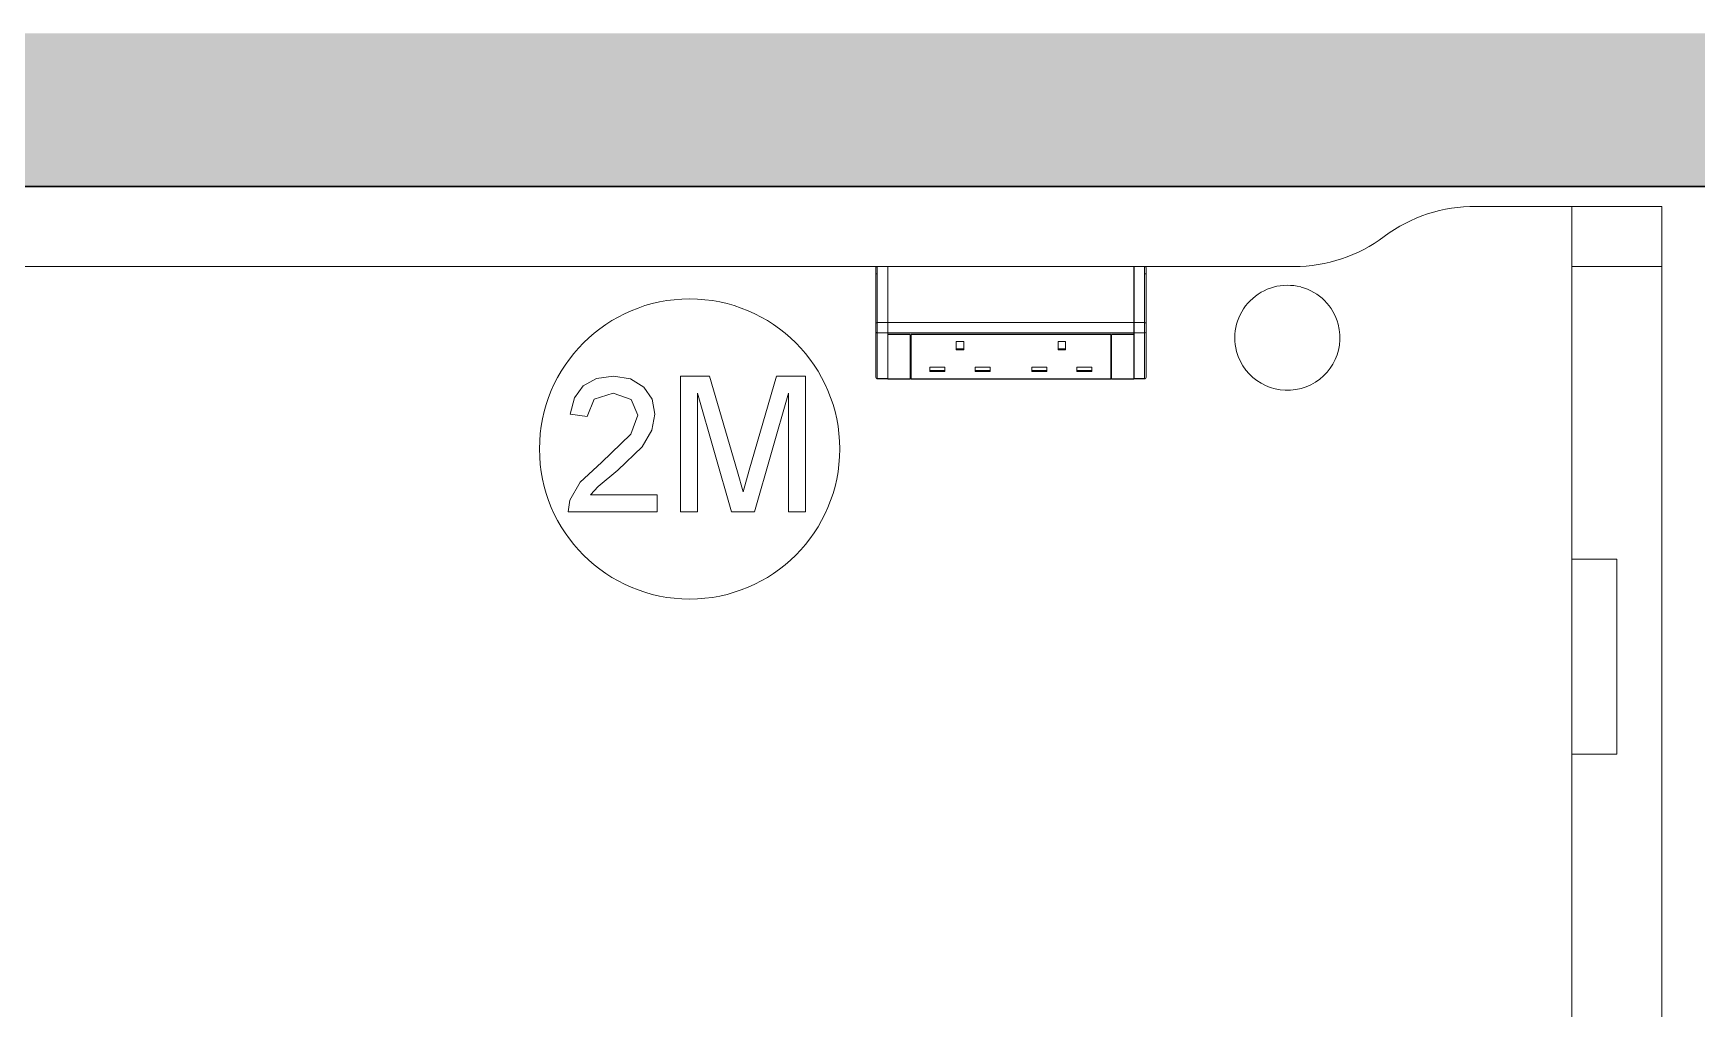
# Model space of a CAD drawing. Header units: millimetres. Extents: x 155927 to 326028, y -36033 to 97293.
# Drawn here: x 157406 to 158514, y 20008 to 20658 of the extents above; entities that cross this region are included whole.
import ezdxf

# ---------------------------------------------------------------- set-up
doc = ezdxf.new("R2010")
doc.units = ezdxf.units.MM
doc.header["$MEASUREMENT"] = 0
for name, color, linetype, lineweight in [('A-WALL-PATT', 7, 'CONTINUOUS', 9), ('I-FURN', 8, 'CONTINUOUS', 9), ('I-WALL', 7, 'CONTINUOUS', 9)]:
    doc.layers.add(name, color=color, linetype=linetype, lineweight=lineweight)

msp = doc.modelspace()

# ---------------------------------------------------------------- hatches: boundary and pattern name
at = {"layer": 'A-WALL-PATT'}
msp.add_hatch(color=256, dxfattribs=at).paths.add_polyline_path([(161148.8, 20555.6), (161148.8, 20657.6), (160977.7, 20657.6), (160977.7, 20620.5), (158577.7, 20620.5), (158577.7, 20657.6), (156862.8, 20657.6), (156862.8, 20555.6), (161119.6, 20555.6)], flags=0)

# ---------------------------------------------------------------- linework, layer by layer
at = {"layer": 'I-FURN'}
for p, q in [((158491.3, 20542.2), (158367.4, 20542.2)), ((158367.4, 20542.2), (158491.3, 20542.2)), ((158431.3, 20307.2), (158431.3, 20542.2)), ((158431.3, 20542.2), (158431.3, 20502.2)), ((158431.3, 20542.2), (158491.3, 20542.2)), ((158431.3, 20542.2), (158491.3, 20542.2)), ((158491.3, 20502.2), (158491.3, 20542.2)), ((158491.3, 20542.2), (158491.3, 19742.2)), ((158491.3, 19742.2), (158491.3, 20542.2)), ((158491.3, 20542.2), (158491.3, 19742.2)), ((157968.6, 20502.2), (157136.3, 20502.2)), ((157136.3, 20502.2), (157968.6, 20502.2)), ((157967.6, 20501.2), (157967.6, 20501.2)), ((157967.6, 20464.2), (157967.6, 20501.2)), ((157967.6, 20501.2), (157967.6, 20497.3)), ((157968.6, 20502.2), (157975.6, 20502.2)), ((157968.6, 20502.2), (157968.6, 20464.8)), ((157968.6, 20502.2), (157975.6, 20502.2)), ((157975.6, 20502.2), (157975.6, 20464.8)), ((157975.7, 20502.2), (158139.6, 20502.2)), ((158139.6, 20502.2), (157975.7, 20502.2)), ((157975.7, 20464.8), (157975.7, 20502.2)), ((158139.6, 20502.2), (158139.6, 20464.8)), ((158139.7, 20502.2), (158146.7, 20502.2)), ((158146.7, 20502.2), (158139.7, 20502.2)), ((158139.7, 20464.8), (158139.7, 20502.2)), ((158246.3, 20502.2), (158146.7, 20502.2)), ((158146.7, 20502.2), (158246.3, 20502.2)), ((158146.7, 20464.8), (158146.7, 20502.2)), ((158147.7, 20497.3), (158147.7, 20501.2)), ((158147.7, 20501.2), (158147.7, 20464.2)), ((158431.3, 20502.2), (158431.3, 19947.2)), ((158431.3, 20502.2), (158491.3, 20502.2)), ((158431.3, 20502.2), (158491.3, 20502.2)), ((158491.3, 19782.2), (158491.3, 20502.2)), ((157968.6, 20497.3), (157967.6, 20497.3)), ((157967.6, 20497.3), (157967.6, 20458.7)), ((158147.7, 20497.3), (158146.7, 20497.3)), ((158147.7, 20458.7), (158147.7, 20497.3)), ((157967.6, 20458.7), (157967.6, 20464.2)), ((157967.6, 20428.4), (157967.6, 20458.7)), ((157967.6, 20428.4), (157967.6, 20458.7)), ((157968.6, 20464.8), (157968.6, 20457.9)), ((157968.6, 20464.8), (157975.6, 20464.8)), ((157968.6, 20457.9), (157968.6, 20427.6)), ((157968.6, 20457.9), (157975.6, 20457.9)), ((157975.6, 20464.8), (157975.6, 20457.9)), ((157975.6, 20457), (157975.6, 20459.5)), ((157975.6, 20457.9), (157975.6, 20427.6)), ((157990.6, 20457), (157975.6, 20457)), ((157975.6, 20457), (157975.6, 20427.2)), ((158139.6, 20464.8), (157975.7, 20464.8)), ((157975.7, 20457.9), (157975.7, 20464.8)), ((158139.6, 20457.9), (157975.7, 20457.9)), ((157975.7, 20457.9), (157975.7, 20457.2)), ((157975.7, 20457.2), (157990.6, 20457.2)), ((157990.6, 20427.2), (157990.6, 20457)), ((157991.1, 20457.2), (158124.1, 20457.2)), ((158124.1, 20457), (157991.1, 20457)), ((157991.1, 20427.2), (157991.1, 20457)), ((158124.1, 20427.2), (158124.1, 20457)), ((158124.6, 20457.2), (158139.6, 20457.2)), ((158139.6, 20457), (158124.6, 20457)), ((158124.6, 20457), (158124.6, 20427.2)), ((158139.6, 20464.8), (158139.6, 20457.9)), ((158139.6, 20457.2), (158139.6, 20457.9)), ((158139.6, 20427.2), (158139.6, 20457)), ((158146.7, 20464.8), (158139.7, 20464.8)), ((158139.7, 20457.9), (158139.7, 20464.8)), ((158146.7, 20457.9), (158139.7, 20457.9)), ((158139.7, 20427.6), (158139.7, 20457.9)), ((158146.7, 20457.9), (158146.7, 20464.8)), ((158146.7, 20427.6), (158146.7, 20457.9)), ((158147.7, 20464.2), (158147.7, 20458.7)), ((158147.7, 20458.7), (158147.7, 20428.4)), ((158147.7, 20458.7), (158147.7, 20428.4)), ((158021.2, 20446.6), (158021.2, 20452.3)), ((158026.2, 20452.3), (158021.2, 20452.3)), ((158026.2, 20447.3), (158021.2, 20447.3)), ((158026.2, 20446.6), (158021.2, 20446.6)), ((158026.2, 20446.6), (158026.2, 20452.3)), ((158089, 20452.3), (158094, 20452.3)), ((158089, 20446.6), (158089, 20452.3)), ((158094, 20447.3), (158089, 20447.3)), ((158094, 20446.6), (158089, 20446.6)), ((158094, 20452.3), (158094, 20446.6)), ((158003.7, 20432.2), (158003.7, 20435.1)), ((158013.7, 20435.1), (158003.7, 20435.1)), ((158013.7, 20432.2), (158013.7, 20435.1)), ((158033.7, 20432.2), (158033.7, 20435.1)), ((158043.7, 20435.1), (158033.7, 20435.1)), ((158043.7, 20432.2), (158043.7, 20435.1)), ((158071.5, 20432.2), (158071.5, 20435.1)), ((158081.5, 20435.1), (158071.5, 20435.1)), ((158081.5, 20432.2), (158081.5, 20435.1)), ((158101.5, 20432.2), (158101.5, 20435.1)), ((158111.5, 20435.1), (158101.5, 20435.1)), ((158111.5, 20432.2), (158111.5, 20435.1)), ((157772.7, 20422.6), (157766.8, 20414.6)), ((157781.5, 20427.5), (157772.7, 20422.6)), ((157792.9, 20429.1), (157781.5, 20427.5)), ((157804.3, 20427.3), (157792.9, 20429.1)), ((157813.1, 20421.8), (157804.3, 20427.3)), ((157856.9, 20429.1), (157837.5, 20429.1)), ((157837.5, 20429.1), (157837.5, 20338.7)), ((157875.4, 20365.4), (157856.9, 20429.1)), ((157901.4, 20429.1), (157883.2, 20366.5)), ((157920.8, 20429.1), (157901.4, 20429.1)), ((157920.8, 20338.7), (157920.8, 20429.1)), ((157967.8, 20427.8), (157967.8, 20427.7)), ((157968.6, 20427.6), (157968.6, 20427.4)), ((157968.6, 20427.6), (157975.6, 20427.6)), ((157975.6, 20427.4), (157968.6, 20427.4)), ((157975.6, 20427.4), (157968.6, 20427.4)), ((157975.6, 20427.4), (157968.6, 20427.4)), ((157975.6, 20427.6), (157975.6, 20427.4)), ((157975.6, 20427.2), (157990.6, 20427.2)), ((158139.6, 20427.4), (157975.7, 20427.4)), ((157990.6, 20427.6), (157991.1, 20427.6)), ((157991.1, 20427.2), (158124.1, 20427.2)), ((158013.7, 20433), (158003.7, 20433)), ((158013.7, 20432.2), (158003.7, 20432.2)), ((158043.7, 20433), (158033.7, 20433)), ((158043.7, 20432.2), (158033.7, 20432.2)), ((158081.5, 20433), (158071.5, 20433)), ((158081.5, 20432.2), (158071.5, 20432.2)), ((158111.5, 20433), (158101.5, 20433)), ((158111.5, 20432.2), (158101.5, 20432.2)), ((158124.1, 20427.6), (158124.6, 20427.6)), ((158124.6, 20427.2), (158139.6, 20427.2)), ((158146.7, 20427.6), (158139.7, 20427.6)), ((158139.7, 20427.4), (158139.7, 20427.6)), ((158146.7, 20427.4), (158139.7, 20427.4)), ((158146.7, 20427.4), (158139.7, 20427.4)), ((158139.7, 20427.4), (158146.7, 20427.4)), ((158146.7, 20427.4), (158146.7, 20427.6)), ((158147.4, 20427.7), (158147.5, 20427.8)), ((157766.8, 20414.6), (157764, 20403.7)), ((157775.3, 20402.2), (157780.1, 20413.7)), ((157780.1, 20413.7), (157792.6, 20417.8)), ((157792.6, 20417.8), (157804.6, 20413.6)), ((157804.6, 20413.6), (157809.2, 20403.2)), ((157818.7, 20413.7), (157813.1, 20421.8)), ((157820.5, 20403.9), (157818.7, 20413.7)), ((157848.8, 20338.7), (157848.8, 20417.8)), ((157848.8, 20417.8), (157871.5, 20338.7)), ((157886.8, 20338.7), (157909.5, 20417.8)), ((157909.5, 20417.8), (157909.5, 20338.7)), ((157764, 20403.7), (157775.3, 20402.2)), ((157809.2, 20403.2), (157804.4, 20390.4)), ((157818.5, 20393.2), (157820.5, 20403.9)), ((157804.4, 20390.4), (157784.8, 20371.6)), ((157811.9, 20382.1), (157818.5, 20393.2)), ((157795.7, 20366.6), (157811.9, 20382.1)), ((157784.8, 20371.6), (157770.7, 20358.5)), ((157770.7, 20358.5), (157763.8, 20346.5)), ((157782.7, 20355.7), (157795.7, 20366.6)), ((157879.2, 20352.1), (157875.4, 20365.4)), ((157883.2, 20366.5), (157879.2, 20352.1)), ((157763.8, 20346.5), (157762.6, 20338.7)), ((157777.6, 20350), (157782.7, 20355.7)), ((157821.9, 20350), (157777.6, 20350)), ((157821.9, 20338.7), (157821.9, 20350)), ((157762.6, 20338.7), (157821.9, 20338.7)), ((157837.5, 20338.7), (157848.8, 20338.7)), ((157871.5, 20338.7), (157886.8, 20338.7)), ((157909.5, 20338.7), (157920.8, 20338.7)), ((158431.3, 20177.2), (158431.3, 20307.2)), ((158431.3, 20307.2), (158461.3, 20307.2)), ((158431.3, 20307.2), (158461.3, 20307.2)), ((158461.3, 20307.2), (158461.3, 20177.2)), ((158461.3, 20177.2), (158461.3, 20307.2)), ((158431.3, 19947.2), (158431.3, 20177.2)), ((158431.3, 20177.2), (158461.3, 20177.2)), ((158461.3, 20177.2), (158431.3, 20177.2))]:
    msp.add_line(p, q, dxfattribs=at)
at = {"layer": 'I-FURN', "flags": 128}
for points in [[(157968.6, 20502.2), (157968.5, 20502.2), (157968.5, 20502.2), (157968.5, 20502.2), (157968.4, 20502.2), (157968.4, 20502.2), (157968.3, 20502.2), (157968.3, 20502.2), (157968.3, 20502.2), (157968.2, 20502.2), (157968.2, 20502.2), (157968.2, 20502.2), (157968.1, 20502.1), (157968.1, 20502.1), (157968, 20502.1), (157968, 20502.1), (157968, 20502.1), (157967.9, 20502), (157967.9, 20502), (157967.9, 20502), (157967.9, 20501.9), (157967.8, 20501.9), (157967.8, 20501.9), (157967.8, 20501.9), (157967.8, 20501.8), (157967.7, 20501.8), (157967.7, 20501.8), (157967.7, 20501.7), (157967.7, 20501.7), (157967.7, 20501.6), (157967.6, 20501.6), (157967.6, 20501.6), (157967.6, 20501.5), (157967.6, 20501.5), (157967.6, 20501.5), (157967.6, 20501.4), (157967.6, 20501.4), (157967.6, 20501.3), (157967.6, 20501.3), (157967.6, 20501.3), (157967.6, 20501.2)], [(157967.6, 20501.2), (157967.6, 20501.2), (157967.6, 20501.2), (157967.6, 20501.2), (157967.6, 20501.2), (157967.6, 20501.2), (157967.6, 20501.1), (157967.6, 20501.1), (157967.6, 20501), (157967.6, 20501), (157967.6, 20500.9), (157967.6, 20500.9), (157967.6, 20500.8), (157967.6, 20500.7), (157967.6, 20500.6), (157967.6, 20500.6), (157967.6, 20500.5), (157967.6, 20500.4), (157967.6, 20500.3), (157967.6, 20500.1), (157967.6, 20500), (157967.6, 20499.9), (157967.6, 20499.8), (157967.6, 20499.7), (157967.6, 20499.5), (157967.6, 20499.4), (157967.6, 20499.3), (157967.6, 20499.1), (157967.6, 20499), (157967.6, 20498.8), (157967.6, 20498.7), (157967.6, 20498.5), (157967.6, 20498.4), (157967.6, 20498.2), (157967.6, 20498.1), (157967.6, 20497.9), (157967.6, 20497.8), (157967.6, 20497.6), (157967.6, 20497.5), (157967.6, 20497.3), (157967.6, 20497.3)], [(157967.6, 20464.2), (157967.6, 20467), (157967.6, 20469.7), (157967.6, 20472.3), (157967.6, 20474.8), (157967.6, 20477.3), (157967.6, 20479.6), (157967.6, 20481.8), (157967.6, 20483.9), (157967.6, 20486), (157967.6, 20487.9), (157967.6, 20489.7), (157967.6, 20491.3), (157967.6, 20492.9), (157967.6, 20494.3), (157967.6, 20495.6), (157967.6, 20496.8), (157967.6, 20497.8), (157967.6, 20498.7), (157967.6, 20499.5), (157967.6, 20500.2), (157967.6, 20500.7), (157967.6, 20501.1), (157967.6, 20501.2)], [(158147.7, 20501.2), (158147.7, 20501.3), (158147.7, 20501.3), (158147.7, 20501.4), (158147.7, 20501.4), (158147.7, 20501.4), (158147.7, 20501.5), (158147.7, 20501.5), (158147.6, 20501.6), (158147.6, 20501.6), (158147.6, 20501.6), (158147.6, 20501.7), (158147.6, 20501.7), (158147.6, 20501.7), (158147.5, 20501.8), (158147.5, 20501.8), (158147.5, 20501.8), (158147.5, 20501.9), (158147.5, 20501.9), (158147.4, 20501.9), (158147.4, 20502), (158147.4, 20502), (158147.3, 20502), (158147.3, 20502), (158147.3, 20502.1), (158147.2, 20502.1), (158147.2, 20502.1), (158147.2, 20502.1), (158147.1, 20502.2), (158147.1, 20502.2), (158147.1, 20502.2), (158147, 20502.2), (158147, 20502.2), (158146.9, 20502.2), (158146.9, 20502.2), (158146.9, 20502.2), (158146.8, 20502.2), (158146.8, 20502.2), (158146.8, 20502.2), (158146.7, 20502.2), (158146.7, 20502.2)], [(158147.7, 20501.2), (158147.7, 20501.2), (158147.7, 20501.2)], [(158147.7, 20497.3), (158147.7, 20497.4), (158147.7, 20497.6), (158147.7, 20497.7), (158147.7, 20497.9), (158147.7, 20498), (158147.7, 20498.2), (158147.7, 20498.4), (158147.7, 20498.5), (158147.7, 20498.7), (158147.7, 20498.8), (158147.7, 20499), (158147.7, 20499.1), (158147.7, 20499.2), (158147.7, 20499.4), (158147.7, 20499.5), (158147.7, 20499.6), (158147.7, 20499.8), (158147.7, 20499.9), (158147.7, 20500), (158147.7, 20500.1), (158147.7, 20500.2), (158147.7, 20500.3), (158147.7, 20500.4), (158147.7, 20500.5), (158147.7, 20500.6), (158147.7, 20500.7), (158147.7, 20500.8), (158147.7, 20500.9), (158147.7, 20500.9), (158147.7, 20501), (158147.7, 20501), (158147.7, 20501.1), (158147.7, 20501.1), (158147.7, 20501.2), (158147.7, 20501.2), (158147.7, 20501.2), (158147.7, 20501.2), (158147.7, 20501.2), (158147.7, 20501.2)], [(158147.7, 20501.2), (158147.7, 20501), (158147.7, 20500.6), (158147.7, 20500), (158147.7, 20499.3), (158147.7, 20498.5), (158147.7, 20497.6), (158147.7, 20496.5), (158147.7, 20495.3), (158147.7, 20493.9), (158147.7, 20492.5), (158147.7, 20490.9), (158147.7, 20489.2), (158147.7, 20487.4), (158147.7, 20485.4), (158147.7, 20483.4), (158147.7, 20481.2), (158147.7, 20479), (158147.7, 20476.6), (158147.7, 20474.2), (158147.7, 20471.6), (158147.7, 20469), (158147.7, 20466.3), (158147.7, 20464.2)], [(157967.6, 20458.7), (157967.6, 20458.8), (157967.6, 20458.9), (157967.6, 20459), (157967.6, 20459.1), (157967.6, 20459.2), (157967.6, 20459.3), (157967.6, 20459.4), (157967.6, 20459.6), (157967.6, 20459.7), (157967.6, 20459.8), (157967.6, 20460), (157967.6, 20460.1), (157967.6, 20460.3), (157967.6, 20460.4), (157967.6, 20460.6), (157967.6, 20460.7), (157967.6, 20460.9), (157967.6, 20461), (157967.6, 20461.2), (157967.6, 20461.3), (157967.6, 20461.5), (157967.6, 20461.6), (157967.6, 20461.8), (157967.6, 20462), (157967.6, 20462.1), (157967.6, 20462.3), (157967.6, 20462.4), (157967.6, 20462.6), (157967.6, 20462.8), (157967.6, 20462.9), (157967.6, 20463.1), (157967.6, 20463.2), (157967.6, 20463.4), (157967.6, 20463.5), (157967.6, 20463.7), (157967.6, 20463.8), (157967.6, 20463.9), (157967.6, 20464.1), (157967.6, 20464.2)], [(158147.7, 20464.2), (158147.7, 20464.1), (158147.7, 20463.9), (158147.7, 20463.8), (158147.7, 20463.7), (158147.7, 20463.5), (158147.7, 20463.4), (158147.7, 20463.2), (158147.7, 20463.1), (158147.7, 20462.9), (158147.7, 20462.8), (158147.7, 20462.6), (158147.7, 20462.4), (158147.7, 20462.3), (158147.7, 20462.1), (158147.7, 20462), (158147.7, 20461.8), (158147.7, 20461.6), (158147.7, 20461.5), (158147.7, 20461.3), (158147.7, 20461.2), (158147.7, 20461), (158147.7, 20460.9), (158147.7, 20460.7), (158147.7, 20460.6), (158147.7, 20460.4), (158147.7, 20460.3), (158147.7, 20460.1), (158147.7, 20460), (158147.7, 20459.8), (158147.7, 20459.7), (158147.7, 20459.6), (158147.7, 20459.4), (158147.7, 20459.3), (158147.7, 20459.2), (158147.7, 20459.1), (158147.7, 20459), (158147.7, 20458.9), (158147.7, 20458.8), (158147.7, 20458.7)], [(157968.1, 20427.5), (157968.1, 20427.5), (157968.1, 20427.5), (157968.2, 20427.5), (157968.2, 20427.5), (157968.3, 20427.5), (157968.3, 20427.4), (157968.3, 20427.4), (157968.4, 20427.4), (157968.4, 20427.4), (157968.4, 20427.4), (157968.5, 20427.4), (157968.5, 20427.4), (157968.6, 20427.4), (157968.6, 20427.4)], [(158146.7, 20427.4), (158146.7, 20427.4), (158146.8, 20427.4), (158146.8, 20427.4), (158146.9, 20427.4), (158146.9, 20427.4), (158146.9, 20427.4), (158147, 20427.4), (158147, 20427.5), (158147.1, 20427.5), (158147.1, 20427.5), (158147.1, 20427.5), (158147.2, 20427.5), (158147.2, 20427.5)]]:
    msp.add_lwpolyline(points, dxfattribs=at)
at = {"layer": 'I-FURN'}
for centre, radius, start, end in [((158366.3, 20442.2), 100, 89.3744, 126.8699), ((158366.3, 20442.2), 100, 89.3744, 126.8699), ((158246.3, 20602.2), 100, 270, 306.8699), ((158246.3, 20602.2), 100, 270, 306.8699), ((158241.8, 20454.7), 35, 75.2996, 195), ((157843.6, 20380.6), 100, 0, 180), ((158241.8, 20454.7), 35, 15, 75), ((158241.8, 20454.7), 35, 195, 15), ((157843.6, 20380.6), 100, 180, 0)]:
    msp.add_arc(centre, radius, start, end, dxfattribs=at)
at = {"layer": 'I-FURN', "extrusion": (0, 0, -1)}
for centre, major_axis, ratio, start_param, end_param in [((157968.6, 20501.2), (-1, 0), 0.998113, 0, 1.570796), ((158146.7, 20501.2), (-1, 0), 0.998113, 1.570796, 3.141593), ((157968.6, 20464.2), (-1, 0), 0.56467, 0, 1.570796), ((157968.6, 20458.7), (-1, 0), 0.819152, 4.712389, 6.283185), ((158146.7, 20464.2), (-1, 0), 0.56467, 1.570796, 3.141593), ((158146.7, 20458.7), (-1, 0), 0.819152, 3.141593, 4.712389), ((157968.6, 20428.4), (-1, 0), 0.819152, 4.712389, 6.283185), ((158146.7, 20428.4), (1, 0), 0.819152, 0, 1.570796)]:
    msp.add_ellipse(centre, major_axis=major_axis, ratio=ratio, start_param=start_param, end_param=end_param, dxfattribs=at)
at = {"layer": 'I-WALL', "lineweight": 30}
msp.add_line((156862.8, 20555.6), (161148.8, 20555.6), dxfattribs=at)

doc.saveas('drawing.dxf')
